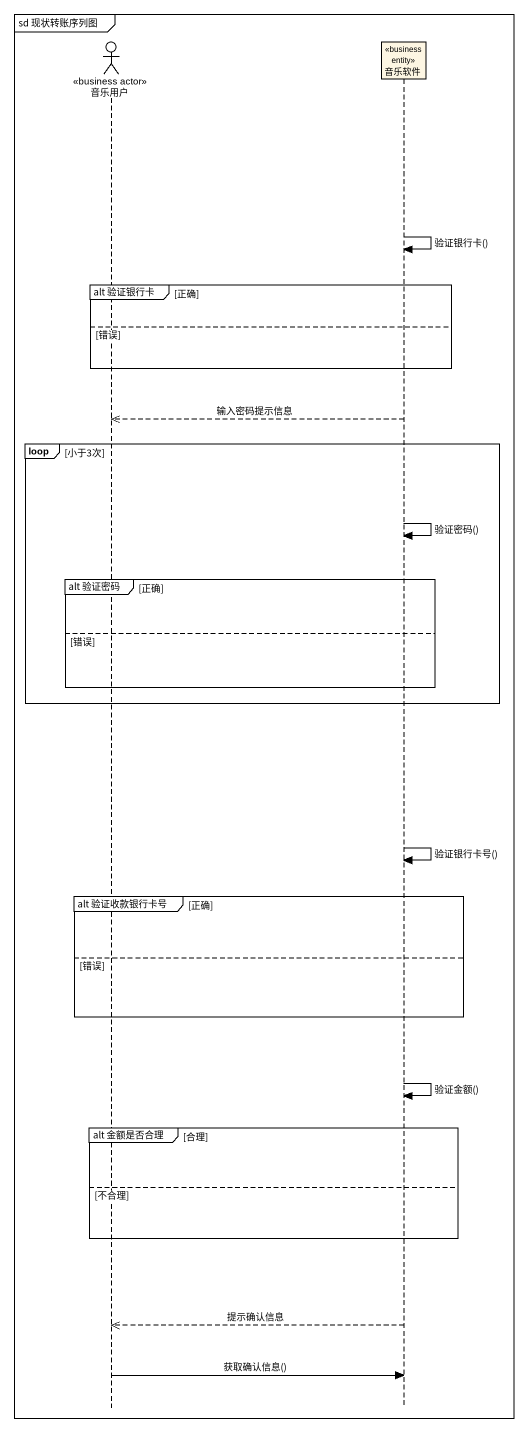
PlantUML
@startuml
mainframe sd 现状转账序列图
hide footbox
actor 音乐用户 <<business actor>>
participant 音乐软件 <<business entity>>

音乐软件 -> 音乐软件 : 验证银行卡()
group alt 验证银行卡 [正确]
else 错误
end
音乐软件 -->> 音乐用户 : 输入密码提示信息
loop 小于3次
  音乐软件 -> 音乐软件 : 验证密码()
  group alt 验证密码 [正确]
  else 错误
  end
end
音乐软件 -> 音乐软件 : 验证银行卡号()
group alt 验证收款银行卡号 [正确]
else 错误
end
音乐软件 -> 音乐软件 : 验证金额()
group alt 金额是否合理 [合理]
else 不合理
end
音乐软件 -->> 音乐用户 : 提示确认信息
音乐用户 -> 音乐软件 : 获取确认信息()
@enduml
